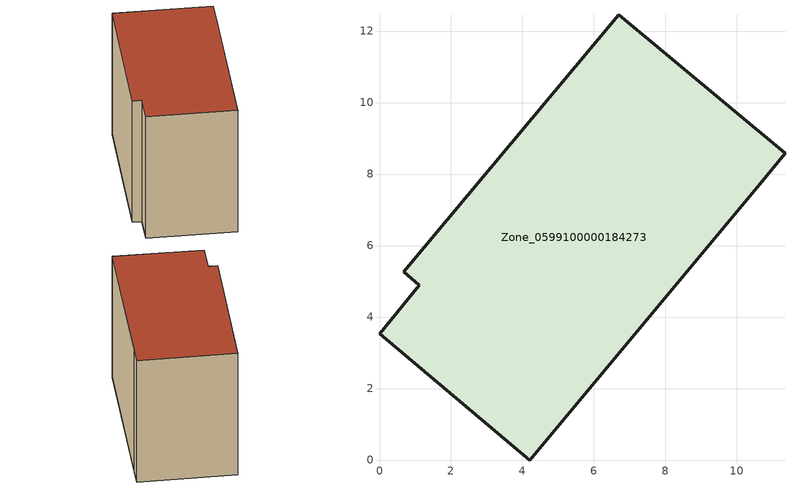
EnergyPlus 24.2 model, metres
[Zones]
Zone_0599100000184273
 floor ground (C_G): 10.63,7.71 4.2,0 0,3.54 1.11,4.89 0.67,5.26 6.69,12.45 11.34,8.58 z0
 wall outside (C_F): 11.34,8.58 6.69,12.45 0.67,5.26 1.11,4.89 0,3.54 4.2,0 10.63,7.71 11.34,8.58 z0:8.71
 roof outside (C_R): 4.2,0 10.63,7.71 11.34,8.58 6.69,12.45 0.67,5.26 1.11,4.89 0,3.54 z8.71
[BUILDING]
Pand.0599100000184273: North Axis=0; Terrain=City; Loads Convergence Tolerance Value=0.04; Temperature Convergence Tolerance Value=0.4; Solar Distribution=FullExterior; Maximum Number of Warmup Days=25; Minimum Number of Warmup Days=1
[Site:Location]
Rotterdam.The.Hague.AP_ZH_NLD Design_Conditions: Latitude=51.96; Longitude=4.45; Time Zone=1; Elevation=-4.5
[SITE:GROUNDTEMPERATURE:BUILDINGSURFACE]
18, 18, 18, 18, 18, 18, 18, 18, 18, 18, 18, 18
[MATERIAL] Thermal Absorptance=0.9; Solar Absorptance=0.7; Visible Absorptance=0.7
Name | Roughness | Thickness | Conductivity | Density | Specific Heat
G.TI.1946-1964 | MediumSmooth | 0.15 | 1 | 540 | 1210
F.TI.1946-1964 | Rough | 0.3 | 0.857143 | 1920 | 840
R.TI.1946-1964 | MediumRough | 0.2 | 0.277778 | 1500 | 1000
[CONSTRUCTION]
C_G: G.TI.1946-1964
C_F: F.TI.1946-1964
C_R: R.TI.1946-1964
[ZONE]
Zone_0599100000184273: Type=1; Multiplier=1; Ceiling Height=Autocalculate; Volume=Autocalculate; Floor Area=autocalculate; Part of Total Floor Area=Yes
[ZONEINFILTRATION:DESIGNFLOWRATE]
Infil_Zone_0599100000184273: Zone or ZoneList or Space or SpaceList=Zone_0599100000184273; Schedule=AlwaysOn; Design Flow Rate Calculation Method=Flow/Area; Flow Rate per Floor Area=0.003; Constant Term Coefficient=1; Temperature Term Coefficient=0; Velocity Term Coefficient=0; Velocity Squared Term Coefficient=0
[HVACTEMPLATE:ZONE:IDEALLOADSAIRSYSTEM]
Zone_0599100000184273: Maximum Heating Supply Air Temperature=50; Minimum Cooling Supply Air Temperature=13; Maximum Heating Supply Air Humidity Ratio=0.0156; Minimum Cooling Supply Air Humidity Ratio=0.0077; Heating Limit=NoLimit; Cooling Limit=NoLimit; Dehumidification Control Type=ConstantSensibleHeatRatio; Cooling Sensible Heat Ratio=0.7; Dehumidification Setpoint=60; Humidification Control Type=None; Humidification Setpoint=30; Outdoor Air Method=None; Outdoor Air Flow Rate per Person=0.00944; Outdoor Air Flow Rate per Zone Floor Area=0; Outdoor Air Flow Rate per Zone=0; Demand Controlled Ventilation Type=None; Outdoor Air Economizer Type=NoEconomizer; Heat Recovery Type=None; Sensible Heat Recovery Effectiveness=0.7; Latent Heat Recovery Effectiveness=0.65
[ZONECONTROL:THERMOSTAT]
ThermostatControl_Zone_0599100000184273: Zone or ZoneList=Zone_0599100000184273; Control Type Schedule=DualSetpointControlType; Control 1=Thermostat_Zone_0599100000184273; Temperature Difference Between Cutout And Setpoint=0
[THERMOSTATSETPOINT:DUALSETPOINT]
Thermostat_Zone_0599100000184273: Heating Setpoint Temperature Schedule=HeatingSetpoint_Zone_0599100000184273; Cooling Setpoint Temperature Schedule=CoolingSetpoint_Zone_0599100000184273
[SCHEDULE:COMPACT]
HeatingSetpoint_Zone_0599100000184273: Through: 12/31, For: AllDays, Until: 24:00, 21
CoolingSetpoint_Zone_0599100000184273: Through: 12/31, For: AllDays, Until: 24:00, 24
DualSetpointControlType: Through: 12/31, For: AllDays, Until: 24:00, 4
AlwaysOn: Through: 12/31, For: AllDays, Until: 24:00, 1
